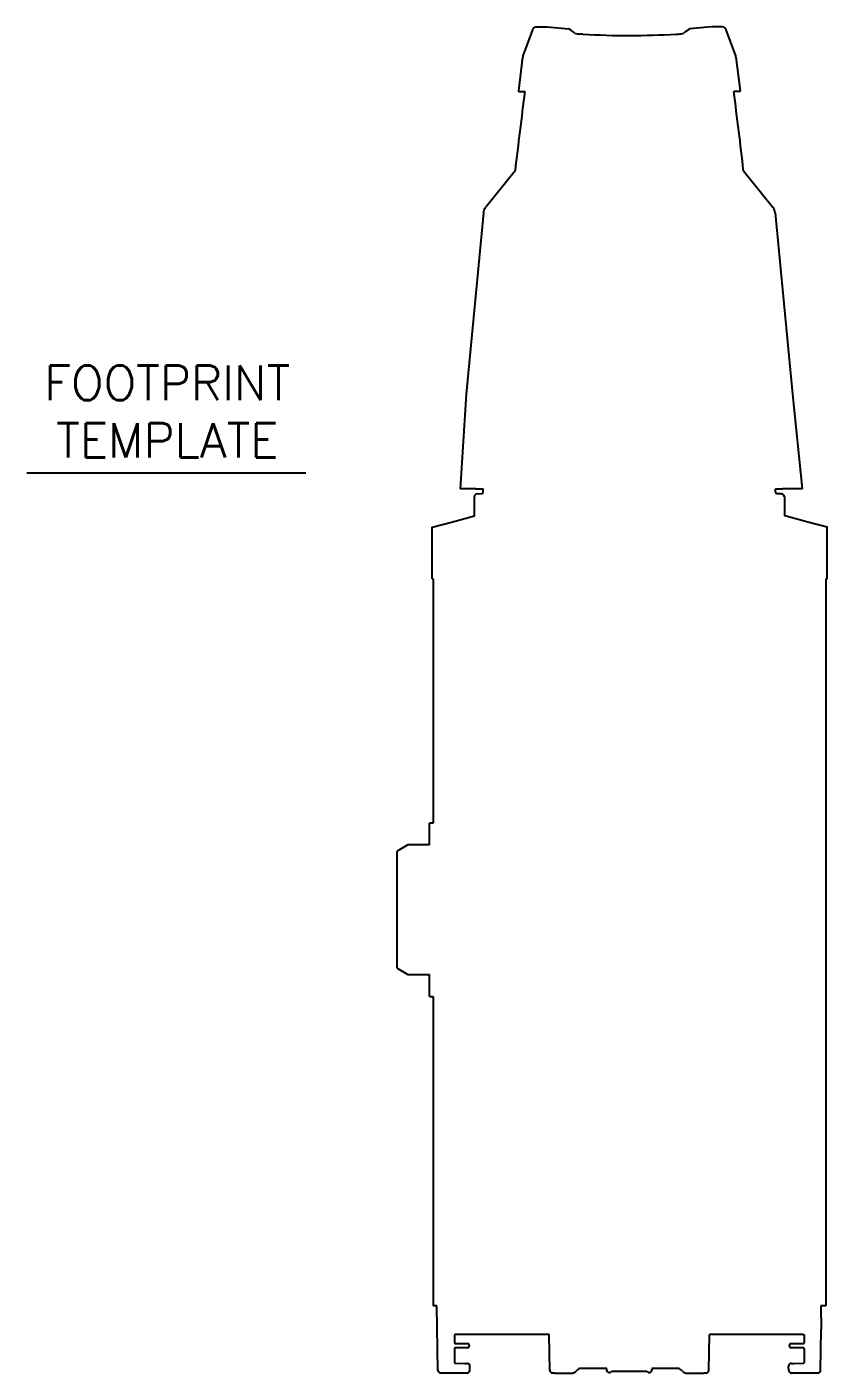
# Model space of a CAD drawing. Extents: x 6 to 134, y 1 to 99.
# Drawn here: x 115.78 to 133.14, y 70.18 to 99.38 of the extents above; entities that cross this region are included whole.
import ezdxf
from ezdxf.enums import TextEntityAlignment as Align

# ---------------------------------------------------------------- set-up
doc = ezdxf.new("R2010")
doc.units = 0
doc.header["$MEASUREMENT"] = 0
doc.layers.add('OBJECT', color=7, linetype='CONTINUOUS')
doc.styles.get("Standard").update_dxf_attribs({"font": 'SIMPLEX'})

msp = doc.modelspace()

# ---------------------------------------------------------------- linework, layer by layer
at = {"layer": 'OBJECT'}
for p, q in [((126.748, 99.318), (126.54, 98.752)), ((126.827, 99.382), (127.062, 99.383)), ((127.062, 99.383), (127.537, 99.34)), ((130.632, 99.383), (130.158, 99.34)), ((130.868, 99.382), (130.632, 99.383)), ((131.155, 98.752), (130.946, 99.318)), ((129.864, 99.226), (129.917, 99.229)), ((126.534, 98.73), (126.444, 97.995)), ((131.161, 98.73), (131.251, 97.995)), ((126.454, 97.983), (126.582, 97.983)), ((131.241, 97.983), (131.114, 97.983)), ((126.369, 96.263), (125.739, 95.48)), ((131.327, 96.263), (131.956, 95.48)), ((125.684, 95.352), (125.306, 91.415)), ((132.011, 95.352), (132.389, 91.416)), ((125.306, 91.415), (125.176, 89.363)), ((132.389, 91.416), (132.595, 89.363)), ((125.491, 89.363), (125.176, 89.363)), ((125.52, 89.363), (125.491, 89.363)), ((125.52, 89.363), (125.675, 89.363)), ((125.675, 89.29), (125.675, 89.363)), ((132.018, 89.29), (132.018, 89.363)), ((132.018, 89.363), (132.173, 89.363)), ((132.202, 89.363), (132.173, 89.363)), ((132.517, 89.363), (132.202, 89.363)), ((132.547, 89.363), (132.517, 89.363)), ((132.595, 89.363), (132.547, 89.363)), ((125.544, 89.255), (125.646, 89.26)), ((132.047, 89.26), (132.15, 89.255)), ((124.568, 87.409), (124.569, 87.409)), ((124.596, 87.409), (124.569, 87.409)), ((124.596, 87.409), (124.596, 82.114)), ((133.11, 87.409), (133.136, 87.409)), ((133.11, 87.409), (133.11, 71.639)), ((133.137, 87.409), (133.136, 87.409)), ((124.596, 82.114), (124.512, 82.114)), ((124.512, 81.64), (124.512, 82.114)), ((124.043, 81.64), (123.812, 81.505)), ((123.812, 78.962), (123.812, 81.505)), ((124.512, 81.64), (124.043, 81.64)), ((123.812, 78.962), (124.041, 78.829)), ((124.04, 78.828), (124.5, 78.828)), ((124.041, 78.829), (124.512, 78.829)), ((124.512, 78.354), (124.512, 78.829)), ((124.512, 78.354), (124.596, 78.354)), ((124.596, 78.354), (124.596, 71.639)), ((124.673, 71.639), (124.596, 71.639)), ((124.697, 70.241), (124.673, 71.639)), ((133.003, 71.639), (133.012, 71.127)), ((133.11, 71.639), (133.003, 71.639)), ((125.062, 71.017), (125.057, 71.012)), ((125.057, 71.012), (125.057, 70.881)), ((125.084, 71.017), (125.062, 71.017)), ((125.143, 71.017), (125.084, 71.017)), ((127.109, 71.017), (125.143, 71.017)), ((127.122, 70.241), (127.109, 71.017)), ((130.571, 70.241), (130.584, 71.017)), ((132.55, 71.017), (130.584, 71.017)), ((132.609, 71.017), (132.55, 71.017)), ((132.609, 71.017), (132.632, 71.017)), ((132.632, 71.017), (132.637, 71.012)), ((132.637, 71.012), (132.637, 70.843)), ((132.996, 70.241), (133.012, 71.127)), ((125.057, 70.881), (125.057, 70.843)), ((125.057, 70.843), (125.057, 70.832)), ((125.057, 70.832), (125.061, 70.827)), ((125.061, 70.727), (125.057, 70.722)), ((125.057, 70.722), (125.057, 70.711)), ((125.057, 70.711), (125.057, 70.413)), ((125.061, 70.827), (125.279, 70.823)), ((125.279, 70.731), (125.061, 70.727)), ((132.414, 70.823), (132.632, 70.827)), ((132.632, 70.727), (132.414, 70.731)), ((132.632, 70.827), (132.637, 70.832)), ((132.637, 70.722), (132.632, 70.727)), ((132.637, 70.832), (132.637, 70.843)), ((132.637, 70.711), (132.637, 70.722)), ((132.637, 70.711), (132.637, 70.413)), ((125.057, 70.413), (125.057, 70.402)), ((125.057, 70.402), (125.061, 70.397)), ((125.061, 70.397), (125.279, 70.393)), ((132.414, 70.393), (132.632, 70.397)), ((132.632, 70.397), (132.637, 70.402)), ((132.637, 70.402), (132.637, 70.413)), ((124.697, 70.241), (124.697, 70.237)), ((124.775, 70.182), (124.757, 70.182)), ((125.061, 70.182), (124.775, 70.182)), ((125.206, 70.182), (125.061, 70.182)), ((125.279, 70.182), (125.206, 70.182)), ((125.328, 70.182), (125.279, 70.182)), ((125.388, 70.241), (125.39, 70.331)), ((127.232, 70.182), (127.182, 70.182)), ((127.232, 70.182), (127.6, 70.182)), ((127.715, 70.247), (127.685, 70.217)), ((128.359, 70.282), (127.8, 70.282)), ((128.47, 70.224), (129.226, 70.224)), ((129.893, 70.282), (129.337, 70.282)), ((130.008, 70.217), (129.978, 70.247)), ((130.093, 70.182), (130.461, 70.182)), ((130.511, 70.182), (130.461, 70.182)), ((132.305, 70.241), (132.303, 70.331)), ((132.415, 70.182), (132.365, 70.182)), ((132.487, 70.182), (132.415, 70.182)), ((132.632, 70.182), (132.487, 70.182)), ((132.918, 70.182), (132.632, 70.182)), ((132.936, 70.182), (132.918, 70.182)), ((132.996, 70.237), (132.996, 70.241))]:
    msp.add_line(p, q, dxfattribs=at)
at = {"layer": 'OBJECT', "color": 1}
msp.add_line((115.781, 89.71), (121.834, 89.71), dxfattribs=at)
at = {"layer": 'OBJECT', "flags": 128}
for points in [[(124.568, 87.409), (124.568, 88.531), (124.988, 88.643), (125.487, 88.777), (125.487, 89.195)], [(132.15, 89.255), (132.12, 89.257), (132.047, 89.26)], [(133.137, 87.409), (133.137, 88.531), (132.717, 88.643), (132.219, 88.777), (132.219, 89.195)], [(125.279, 70.823), (125.298, 70.823), (125.317, 70.823), (125.334, 70.822)], [(125.334, 70.732), (125.317, 70.732), (125.298, 70.731), (125.279, 70.731)], [(132.359, 70.822), (132.376, 70.823), (132.395, 70.823), (132.414, 70.823)], [(132.414, 70.731), (132.395, 70.731), (132.376, 70.732), (132.359, 70.732)], [(125.279, 70.393), (125.297, 70.393), (125.314, 70.393), (125.331, 70.392)], [(132.362, 70.392), (132.379, 70.393), (132.396, 70.393), (132.414, 70.393)]]:
    msp.add_lwpolyline(points, dxfattribs=at)
at = {"layer": 'OBJECT'}
for centre, radius, start, end in [((126.835, 99.292), 0.0904, 95.1369, 163.42), ((127.225, 98.78), 0.641, 47.0204, 60.8624), ((130.47, 98.78), 0.641, 119.1376, 132.9796), ((130.86, 99.292), 0.0904, 16.58, 84.8631), ((127.771, 99.536), 0.307, 249.0983, 271.1655), ((128.848, 116.288), 17.092, 266.6226, 273.4087), ((129.923, 99.536), 0.307, 268.8345, 290.9017), ((126.634, 98.718), 0.1, 159.8, 173), ((131.062, 98.718), 0.1, 7, 20.2), ((275.253, 78.711), 149.915, 172.61385, 173.27623), ((126.454, 97.993), 0.01, 173, 270), ((-17.558, 78.711), 149.915, 6.72377, 7.38615), ((131.241, 97.993), 0.01, 270, 7), ((125.547, 89.195), 0.06, 93.0002, 179.999), ((125.547, 89.195), 0.06, 93, 179.9991), ((125.645, 89.29), 0.03, 272.9977, 0.0002), ((132.048, 89.29), 0.03, 180.0027, 267.0058), ((132.147, 89.195), 0.06, 0.0007, 87.0002), ((132.146, 89.195), 0.06, 0.0016, 86.9999), ((125.333, 70.777), 0.0452, 270.9995, 89.0005), ((132.36, 70.777), 0.0452, 90.9995, 269.0005), ((125.33, 70.332), 0.06, 358.9987, 89.0009), ((132.363, 70.332), 0.06, 91, 181.0007), ((124.757, 70.242), 0.06, 181, 270), ((125.328, 70.242), 0.06, 270, 359), ((127.182, 70.242), 0.06, 181, 270), ((127.6, 70.302), 0.12, 269.9426, 302.0856), ((127.6, 70.302), 0.12, 302.0296, 315), ((127.8, 70.162), 0.12, 90, 135), ((128.415, 70.255), 0.0625, 154.3102, 330.3438), ((129.28, 70.255), 0.0625, 209.6562, 25.6898), ((129.893, 70.162), 0.12, 45, 90), ((130.093, 70.302), 0.12, 225, 237.9704), ((130.093, 70.302), 0.12, 237.9135, 270.0583), ((130.511, 70.242), 0.06, 270, 359), ((132.365, 70.242), 0.06, 181, 270), ((132.936, 70.242), 0.06, 270, 359)]:
    msp.add_arc(centre, radius, start, end, dxfattribs=at)
msp.add_open_spline([(127.841, 99.226), (127.777, 99.229)], degree=1, dxfattribs=at)
for points in [[(125.685, 95.352), (125.689, 95.371), (125.697, 95.418), (125.723, 95.457), (125.739, 95.48)], [(132.01, 95.352), (132.007, 95.371), (131.998, 95.418), (131.972, 95.457), (131.956, 95.48)]]:
    msp.add_open_spline(points, degree=3, knots=[0, 0, 0, 0, 0.40422, 1, 1, 1, 1], dxfattribs=at)

# ---------------------------------------------------------------- texts
at = {"layer": 'OBJECT', "color": 1}
for s, p in [('FOOTPRINT', (118.826, 91.285)), ('TEMPLATE', (118.826, 90.041))]:
    msp.add_text(s, height=0.75, dxfattribs=at).set_placement(p, align=Align.CENTER)

doc.saveas('drawing.dxf')
